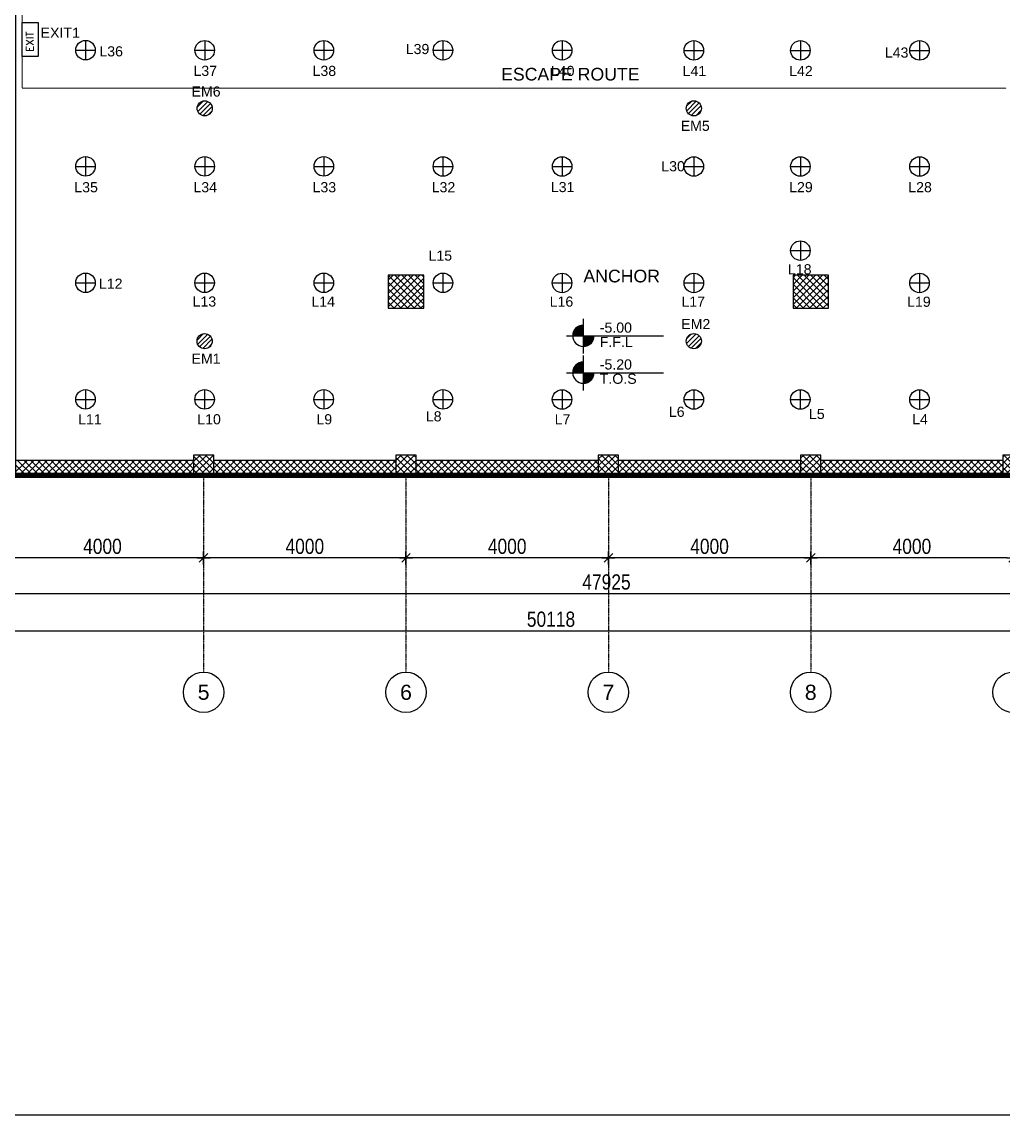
# Model space of a CAD drawing. Header units: inches. Extents: x 1217570 to 1674444, y 326920 to 480291.
# Drawn here: x 1452757 to 1472154, y 326920 to 348516 of the extents above; entities that cross this region are included whole.
import ezdxf
from ezdxf.enums import TextEntityAlignment as Align

# ---------------------------------------------------------------- set-up
doc = ezdxf.new("R2010")
doc.units = ezdxf.units.IN
doc.header["$MEASUREMENT"] = 0
for name, pattern in [('CENTER', [50.8, 31.75, -6.35, 6.35, -6.35]), ('DASHED2', [9.525, 6.35, -3.175]), ('DOT2', [3.175, 0, -3.175]), ('HIDDEN', [9.525, 6.35, -3.175])]:
    doc.linetypes.add(name, pattern=pattern)
for name, color, linetype, lineweight in [('A-HATCH CONCRETE', 254, 'Continuous', 5), ('A-LEASING LINE', 7, 'DASHED2', 9), ('escape route', 8, 'HIDDEN', 15)]:
    doc.layers.add(name, color=color, linetype=linetype, lineweight=lineweight)
for name, color, linetype in [('Axis', 9, 'CENTER'), ('dim-axis', 254, 'Continuous'), ('EM-LIT', 2, 'Continuous'), ('EXIT', 6, 'Continuous'), ('FFNEW', 252, 'Continuous'), ('LIGHT', 151, 'Continuous'), ('LIGHT TEXT', 2, 'Continuous'), ('S-COL', 210, 'Continuous'), ('S-WALL', 1, 'Continuous'), ('TEXT', 181, 'Continuous'), ('wall pod', 7, 'Continuous')]:
    doc.layers.add(name, color=color, linetype=linetype)
doc.styles.add('ARIAL', font='ARIALN.TTF')
doc.styles.add('romance', font='romanc.shx')
doc.styles.add('style1', font='arial.ttf')
doc.dimstyles.new('DIM-100', dxfattribs={"dimscale": 150, "dimtxt": 2, "dimasz": 1, "dimexe": 0.75, "dimexo": 1, "dimgap": 0.5, "dimtad": 1, "dimdec": 0, "dimzin": 11, "dimdsep": 46, "dimtxsty": 'ARIAL', "dimblk": 'R', "dimcen": 2.5, "dimdle": 1, "dimclrd": 256, "dimclre": 256, "dimclrt": 256, "dimazin": 0, "dimtfac": 1, "dimtdec": 0, "dimtix": 1, "dimtmove": 2, "dimatfit": 3, "dimldrblk": 'R', "dimtolj": 1, "dimtzin": 3, "dimlwd": -1, "dimlwe": 13, "dimarcsym": 0})
pattern_1 = [(45, (1341716.94, 266100.535), (-66.29126, 66.29126), []), (135, (1341716.94, 266100.535), (-66.29126, -66.29126), [])]
pattern_2 = [(45, (1341716.31, 266100.535), (-66.29126, 66.29126), []), (135, (1341716.31, 266100.535), (-66.29126, -66.29126), [])]

# ---------------------------------------------------------------- blocks, each defined once
blk = doc.blocks.new('R')
for p, q in [((-1.05, 0), (1.05, 0)), ((0, -1.05), (0, 1.05))]:
    blk.add_line(p, q)
at = {"color": 4, "lineweight": 13}
blk.add_line((-0.71, -0.71), (0.71, 0.71), dxfattribs=at)
blk = doc.blocks.new('*D164')
at = {"layer": 'Defpoints', "color": 0, "transparency": 16777216}
for p in [(1420094, 560045), (1468019, 560121), (1468019, 560045)]:
    blk.add_point(p, dxfattribs=at)
at = {"layer": 'dim-axis', "color": 251, "linetype": 'DOT2', "lineweight": 13, "transparency": 16777216}
for p, q in [((1420094, 560195), (1420094, 560233)), ((1468019, 560195), (1468019, 560233))]:
    blk.add_line(p, q, dxfattribs=at)
at = {"layer": 'dim-axis', "color": 251, "transparency": 16777216}
blk.add_line((1420214, 560121), (1467899, 560121), dxfattribs=at)
at = {"layer": 'dim-axis', "color": 251, "transparency": 16777216, "xscale": 120, "yscale": 120, "zscale": 120, "rotation": 180}
blk.add_blockref('R', (1420094, 560121), dxfattribs=at)
at = {"layer": 'dim-axis', "color": 251, "transparency": 16777216, "xscale": 120, "yscale": 120, "zscale": 120}
blk.add_blockref('R', (1468019, 560121), dxfattribs=at)
at = {"layer": 'dim-axis', "color": 251, "transparency": 16777216, "insert": (1444057, 560349), "char_height": 300, "attachment_point": 5, "style": 'ARIAL'}
blk.add_mtext('\\A1;47925', dxfattribs=at)
blk = doc.blocks.new('*D165')
at = {"layer": 'Defpoints', "color": 0, "transparency": 16777216}
for p in [(1468019, 559385), (1417901, 559309), (1468019, 559309)]:
    blk.add_point(p, dxfattribs=at)
at = {"layer": 'dim-axis', "color": 251, "linetype": 'DOT2', "lineweight": 13, "transparency": 16777216}
for p, q in [((1417901, 559459), (1417901, 559497)), ((1468019, 559459), (1468019, 559497))]:
    blk.add_line(p, q, dxfattribs=at)
at = {"layer": 'dim-axis', "color": 251, "transparency": 16777216}
blk.add_line((1418021, 559385), (1467899, 559385), dxfattribs=at)
at = {"layer": 'dim-axis', "color": 251, "transparency": 16777216, "xscale": 120, "yscale": 120, "zscale": 120, "rotation": 180}
blk.add_blockref('R', (1417901, 559385), dxfattribs=at)
at = {"layer": 'dim-axis', "color": 251, "transparency": 16777216, "xscale": 120, "yscale": 120, "zscale": 120}
blk.add_blockref('R', (1468019, 559385), dxfattribs=at)
at = {"layer": 'dim-axis', "color": 251, "transparency": 16777216, "insert": (1442960, 559613), "char_height": 300, "attachment_point": 5, "style": 'ARIAL'}
blk.add_mtext('\\A1;50118', dxfattribs=at)
blk = doc.blocks.new('*D166')
at = {"layer": 'Defpoints', "color": 0, "transparency": 16777216}
for p in [(1448094, 561773), (1452094, 561773), (1448094, 560825)]:
    blk.add_point(p, dxfattribs=at)
at = {"layer": 'dim-axis', "color": 251, "linetype": 'DOT2', "lineweight": 13, "transparency": 16777216}
for p, q in [((1448094, 561623), (1448094, 560712)), ((1452094, 561623), (1452094, 560712))]:
    blk.add_line(p, q, dxfattribs=at)
at = {"layer": 'dim-axis', "color": 251, "transparency": 16777216}
blk.add_line((1451974, 560825), (1448214, 560825), dxfattribs=at)
at = {"layer": 'dim-axis', "color": 251, "transparency": 16777216, "xscale": 120, "yscale": 120, "zscale": 120, "rotation": 180}
blk.add_blockref('R', (1448094, 560825), dxfattribs=at)
at = {"layer": 'dim-axis', "color": 251, "transparency": 16777216, "xscale": 120, "yscale": 120, "zscale": 120}
blk.add_blockref('R', (1452094, 560825), dxfattribs=at)
at = {"layer": 'dim-axis', "color": 251, "transparency": 16777216, "insert": (1450094, 561053), "char_height": 300, "attachment_point": 5, "style": 'ARIAL'}
blk.add_mtext('\\A1;4000', dxfattribs=at)
blk = doc.blocks.new('*D167')
at = {"layer": 'Defpoints', "color": 0, "transparency": 16777216}
for p in [(1444094, 561773), (1448094, 561773), (1444094, 560825)]:
    blk.add_point(p, dxfattribs=at)
at = {"layer": 'dim-axis', "color": 251, "linetype": 'DOT2', "lineweight": 13, "transparency": 16777216}
for p, q in [((1444094, 561623), (1444094, 560712)), ((1448094, 561623), (1448094, 560712))]:
    blk.add_line(p, q, dxfattribs=at)
at = {"layer": 'dim-axis', "color": 251, "transparency": 16777216}
blk.add_line((1447974, 560825), (1444214, 560825), dxfattribs=at)
at = {"layer": 'dim-axis', "color": 251, "transparency": 16777216, "xscale": 120, "yscale": 120, "zscale": 120, "rotation": 180}
blk.add_blockref('R', (1444094, 560825), dxfattribs=at)
at = {"layer": 'dim-axis', "color": 251, "transparency": 16777216, "xscale": 120, "yscale": 120, "zscale": 120}
blk.add_blockref('R', (1448094, 560825), dxfattribs=at)
at = {"layer": 'dim-axis', "color": 251, "transparency": 16777216, "insert": (1446094, 561053), "char_height": 300, "attachment_point": 5, "style": 'ARIAL'}
blk.add_mtext('\\A1;4000', dxfattribs=at)
blk = doc.blocks.new('*D168')
at = {"layer": 'Defpoints', "color": 0, "transparency": 16777216}
for p in [(1440094, 561773), (1444094, 561773), (1440094, 560825)]:
    blk.add_point(p, dxfattribs=at)
at = {"layer": 'dim-axis', "color": 251, "linetype": 'DOT2', "lineweight": 13, "transparency": 16777216}
for p, q in [((1440094, 561623), (1440094, 560712)), ((1444094, 561623), (1444094, 560712))]:
    blk.add_line(p, q, dxfattribs=at)
at = {"layer": 'dim-axis', "color": 251, "transparency": 16777216}
blk.add_line((1443974, 560825), (1440214, 560825), dxfattribs=at)
at = {"layer": 'dim-axis', "color": 251, "transparency": 16777216, "xscale": 120, "yscale": 120, "zscale": 120, "rotation": 180}
blk.add_blockref('R', (1440094, 560825), dxfattribs=at)
at = {"layer": 'dim-axis', "color": 251, "transparency": 16777216, "xscale": 120, "yscale": 120, "zscale": 120}
blk.add_blockref('R', (1444094, 560825), dxfattribs=at)
at = {"layer": 'dim-axis', "color": 251, "transparency": 16777216, "insert": (1442094, 561053), "char_height": 300, "attachment_point": 5, "style": 'ARIAL'}
blk.add_mtext('\\A1;4000', dxfattribs=at)
blk = doc.blocks.new('*D169')
at = {"layer": 'Defpoints', "color": 0, "transparency": 16777216}
for p in [(1436094, 561773), (1440094, 561773), (1436094, 560825)]:
    blk.add_point(p, dxfattribs=at)
at = {"layer": 'dim-axis', "color": 251, "linetype": 'DOT2', "lineweight": 13, "transparency": 16777216}
for p, q in [((1436094, 561623), (1436094, 560712)), ((1440094, 561623), (1440094, 560712))]:
    blk.add_line(p, q, dxfattribs=at)
at = {"layer": 'dim-axis', "color": 251, "transparency": 16777216}
blk.add_line((1439974, 560825), (1436214, 560825), dxfattribs=at)
at = {"layer": 'dim-axis', "color": 251, "transparency": 16777216, "xscale": 120, "yscale": 120, "zscale": 120, "rotation": 180}
blk.add_blockref('R', (1436094, 560825), dxfattribs=at)
at = {"layer": 'dim-axis', "color": 251, "transparency": 16777216, "xscale": 120, "yscale": 120, "zscale": 120}
blk.add_blockref('R', (1440094, 560825), dxfattribs=at)
at = {"layer": 'dim-axis', "color": 251, "transparency": 16777216, "insert": (1438094, 561053), "char_height": 300, "attachment_point": 5, "style": 'ARIAL'}
blk.add_mtext('\\A1;4000', dxfattribs=at)
blk = doc.blocks.new('*D170')
at = {"layer": 'Defpoints', "color": 0, "transparency": 16777216}
for p in [(1432094, 561773), (1436094, 561773), (1432094, 560825)]:
    blk.add_point(p, dxfattribs=at)
at = {"layer": 'dim-axis', "color": 251, "linetype": 'DOT2', "lineweight": 13, "transparency": 16777216}
for p, q in [((1432094, 561623), (1432094, 560712)), ((1436094, 561623), (1436094, 560712))]:
    blk.add_line(p, q, dxfattribs=at)
at = {"layer": 'dim-axis', "color": 251, "transparency": 16777216}
blk.add_line((1435974, 560825), (1432214, 560825), dxfattribs=at)
at = {"layer": 'dim-axis', "color": 251, "transparency": 16777216, "xscale": 120, "yscale": 120, "zscale": 120, "rotation": 180}
blk.add_blockref('R', (1432094, 560825), dxfattribs=at)
at = {"layer": 'dim-axis', "color": 251, "transparency": 16777216, "xscale": 120, "yscale": 120, "zscale": 120}
blk.add_blockref('R', (1436094, 560825), dxfattribs=at)
at = {"layer": 'dim-axis', "color": 251, "transparency": 16777216, "insert": (1434094, 561053), "char_height": 300, "attachment_point": 5, "style": 'ARIAL'}
blk.add_mtext('\\A1;4000', dxfattribs=at)
blk = doc.blocks.new('SDGTFHHD')
at = {"color": 254, "linetype": 'Continuous', "ltscale": 100}
blk.add_lwpolyline([(1385707, 721237), (1385707, 726940), (1385507, 726937), (1383958, 726937), (1383958, 732937), (1380097, 732937), (1380097, 739738), (1381100, 739591), (1381134, 739788), (1381678, 743600), (1382721, 750905), (1382763, 751202), (1347098, 756262), (1346331, 744553), (1368108, 741445), (1368106, 734887), (1367208, 734887), (1367208, 734687), (1367208, 731437), (1359158, 731437), (1359158, 731237), (1359158, 721237), (1385707, 721237)], dxfattribs=at)
at = {"layer": 'S-WALL', "color": 254}
blk.add_lwpolyline([(1347098, 756262), (1347098, 756262), (1344803, 721237), (1394933, 721237), (1396724, 749180), (1382759, 751173)], dxfattribs=at)
blk = doc.blocks.new('SEDRGFE')
at = {"layer": 'A-HATCH CONCRETE'}
h = blk.add_hatch(dxfattribs=at)
h.set_pattern_fill('ANSI37', color=250, scale=750)
h.set_pattern_definition(pattern_1)
h.paths.add_polyline_path([(1370760, 678538), (1370760, 677888), (1371460, 677888), (1371460, 678538)])
h = blk.add_hatch(dxfattribs=at)
h.set_pattern_fill('ANSI37', color=250, scale=750)
h.set_pattern_definition(pattern_1)
h.paths.add_polyline_path([(1378760, 678538), (1378760, 677888), (1379460, 677888), (1379460, 678538)])
h = blk.add_hatch(dxfattribs=at)
h.set_pattern_fill('ANSI37', color=250, scale=750)
h.set_pattern_definition(pattern_1)
h.paths.add_polyline_path([(1366910, 674588), (1367310, 674588), (1367310, 674988), (1366910, 674988)])
h = blk.add_hatch(dxfattribs=at)
h.set_pattern_fill('ANSI37', color=250, scale=750)
h.set_pattern_definition(pattern_2)
h.paths.add_polyline_path([(1370910, 674588), (1371310, 674588), (1371310, 674988), (1370910, 674988)])
h = blk.add_hatch(dxfattribs=at)
h.set_pattern_fill('ANSI37', color=250, scale=750)
h.set_pattern_definition(pattern_2)
h.paths.add_polyline_path([(1374910, 674588), (1375310, 674588), (1375310, 674988), (1374910, 674988)])
h = blk.add_hatch(dxfattribs=at)
h.set_pattern_fill('ANSI37', color=250, scale=750)
h.set_pattern_definition(pattern_1)
h.paths.add_polyline_path([(1378910, 674588), (1379310, 674588), (1379310, 674988), (1378910, 674988)])
h = blk.add_hatch(dxfattribs=at)
h.set_pattern_fill('ANSI37', color=250, scale=750)
h.set_pattern_definition([(45, (1341716.31, 266100.535), (-66.29126, 66.29126), []), (135, (1341716.31, 266100.535), (-66.29126, -66.29126), [])])
h.paths.add_polyline_path([(1382910, 674588), (1383310, 674588), (1383310, 674988), (1382910, 674988)])
at = {"layer": 'TEXT', "ltscale": 0.5}
h = blk.add_hatch(dxfattribs=at)
h.set_pattern_fill('ANSI31', color=250, scale=0.8)
h.set_pattern_definition([(45, (292623.18823, 87768.8709), (-0.070710678119, 0.070710678119), [])])
h.paths.add_polyline_path([(1374615, 677552, 0.414214), (1374405, 677342), (1374615, 677342)])
h.paths.add_polyline_path([(1374825, 677342), (1374615, 677342), (1374615, 677133, 0.414214)])
h = blk.add_hatch(dxfattribs=at)
h.set_pattern_fill('ANSI31', color=250, scale=0.8)
h.set_pattern_definition([(45, (292623.18823, 87040.4709), (-0.070710678119, 0.070710678119), [])])
h.paths.add_polyline_path([(1374615, 676824, 0.414214), (1374405, 676614), (1374615, 676614)])
h.paths.add_polyline_path([(1374825, 676614), (1374615, 676614), (1374615, 676404, 0.414214)])
at = {"color": 250, "linetype": 'Continuous', "ltscale": 100}
blk.add_lwpolyline([(1389810, 674588), (1389810, 680290), (1389610, 680288), (1388060, 680288), (1388060, 686288), (1384200, 686288), (1384200, 693089), (1385203, 692942), (1385236, 693139), (1385780, 696950), (1386823, 704256), (1386865, 704553), (1351200, 709613), (1350434, 697904), (1372211, 694796), (1372209, 688237), (1371310, 688237), (1371310, 688038), (1371310, 684788), (1363260, 684788), (1363260, 684588), (1363260, 674588), (1389810, 674588)], dxfattribs=at)
at = {"layer": 'A-HATCH CONCRETE', "color": 250, "linetype": 'Continuous'}
for p, q in [((1363593, 674588), (1363310, 674871)), ((1363328, 674588), (1363628, 674888)), ((1363725, 674588), (1363425, 674888)), ((1363461, 674588), (1363761, 674888)), ((1363858, 674588), (1363558, 674888)), ((1363593, 674588), (1363893, 674888)), ((1363991, 674588), (1363691, 674888)), ((1363726, 674588), (1364026, 674888)), ((1364123, 674588), (1363823, 674888)), ((1363858, 674588), (1364158, 674888)), ((1364256, 674588), (1363956, 674888)), ((1363991, 674588), (1364291, 674888)), ((1364388, 674588), (1364088, 674888)), ((1364124, 674588), (1364424, 674888)), ((1364521, 674588), (1364221, 674888)), ((1364256, 674588), (1364556, 674888)), ((1364653, 674588), (1364353, 674888)), ((1364389, 674588), (1364689, 674888)), ((1364786, 674588), (1364486, 674888)), ((1364521, 674588), (1364821, 674888)), ((1364919, 674588), (1364619, 674888)), ((1364654, 674588), (1364954, 674888)), ((1365051, 674588), (1364751, 674888)), ((1364787, 674588), (1365087, 674888)), ((1365184, 674588), (1364884, 674888)), ((1364919, 674588), (1365219, 674888)), ((1365316, 674588), (1365016, 674888)), ((1365052, 674588), (1365352, 674888)), ((1365449, 674588), (1365149, 674888)), ((1365184, 674588), (1365484, 674888)), ((1365582, 674588), (1365282, 674888)), ((1365317, 674588), (1365617, 674888)), ((1365714, 674588), (1365414, 674888)), ((1365449, 674588), (1365749, 674888)), ((1365847, 674588), (1365547, 674888)), ((1365582, 674588), (1365882, 674888)), ((1365979, 674588), (1365679, 674888)), ((1365715, 674588), (1366015, 674888)), ((1366112, 674588), (1365812, 674888)), ((1365847, 674588), (1366147, 674888)), ((1366244, 674588), (1365944, 674888)), ((1365980, 674588), (1366280, 674888)), ((1366377, 674588), (1366077, 674888)), ((1366112, 674588), (1366412, 674888)), ((1366510, 674588), (1366210, 674888)), ((1366245, 674588), (1366545, 674888)), ((1366642, 674588), (1366342, 674888)), ((1366378, 674588), (1366678, 674888)), ((1366775, 674588), (1366475, 674888)), ((1366510, 674588), (1366810, 674888)), ((1366907, 674588), (1366607, 674888)), ((1366643, 674588), (1366910, 674855)), ((1366910, 674717), (1366740, 674888)), ((1366775, 674588), (1366910, 674723)), ((1366910, 674850), (1366873, 674888)), ((1367310, 674858), (1367340, 674888)), ((1367310, 674725), (1367473, 674888)), ((1367310, 674592), (1367606, 674888)), ((1367570, 674588), (1367310, 674847)), ((1367438, 674588), (1367310, 674715)), ((1367703, 674588), (1367403, 674888)), ((1367438, 674588), (1367738, 674888)), ((1367835, 674588), (1367535, 674888)), ((1367571, 674588), (1367871, 674888)), ((1367968, 674588), (1367668, 674888)), ((1367703, 674588), (1368003, 674888)), ((1368101, 674588), (1367801, 674888)), ((1367836, 674588), (1368136, 674888)), ((1368233, 674588), (1367933, 674888)), ((1367969, 674588), (1368269, 674888)), ((1368366, 674588), (1368066, 674888)), ((1368101, 674588), (1368401, 674888)), ((1368498, 674588), (1368198, 674888)), ((1368234, 674588), (1368534, 674888)), ((1368631, 674588), (1368331, 674888)), ((1368366, 674588), (1368666, 674888)), ((1368764, 674588), (1368464, 674888)), ((1368499, 674588), (1368799, 674888)), ((1368896, 674588), (1368596, 674888)), ((1368631, 674588), (1368931, 674888)), ((1369029, 674588), (1368729, 674888)), ((1368764, 674588), (1369064, 674888)), ((1369161, 674588), (1368861, 674888)), ((1368897, 674588), (1369197, 674888)), ((1369294, 674588), (1368994, 674888)), ((1369029, 674588), (1369329, 674888)), ((1369426, 674588), (1369126, 674888)), ((1369162, 674588), (1369462, 674888)), ((1369559, 674588), (1369259, 674888)), ((1369294, 674588), (1369594, 674888)), ((1369692, 674588), (1369392, 674888)), ((1369427, 674588), (1369727, 674888)), ((1369824, 674588), (1369524, 674888)), ((1369560, 674588), (1369860, 674888)), ((1369957, 674588), (1369657, 674888)), ((1369692, 674588), (1369992, 674888)), ((1370089, 674588), (1369789, 674888)), ((1369825, 674588), (1370125, 674888)), ((1370222, 674588), (1369922, 674888)), ((1369957, 674588), (1370257, 674888)), ((1370354, 674588), (1370054, 674888)), ((1370090, 674588), (1370390, 674888)), ((1370487, 674588), (1370187, 674888)), ((1370222, 674588), (1370522, 674888)), ((1370620, 674588), (1370320, 674888)), ((1370355, 674588), (1370655, 674888)), ((1370752, 674588), (1370452, 674888)), ((1370488, 674588), (1370788, 674888)), ((1370885, 674588), (1370585, 674888)), ((1370620, 674588), (1370910, 674878)), ((1370910, 674695), (1370717, 674888)), ((1370753, 674588), (1370910, 674745)), ((1370910, 674827), (1370850, 674888)), ((1371310, 674880), (1371318, 674888)), ((1371310, 674747), (1371451, 674888)), ((1371310, 674615), (1371583, 674888)), ((1371548, 674588), (1371310, 674825)), ((1371415, 674588), (1371310, 674692)), ((1371680, 674588), (1371380, 674888)), ((1371416, 674588), (1371716, 674888)), ((1371813, 674588), (1371513, 674888)), ((1371548, 674588), (1371848, 674888)), ((1371945, 674588), (1371645, 674888)), ((1371681, 674588), (1371981, 674888)), ((1372078, 674588), (1371778, 674888)), ((1371813, 674588), (1372113, 674888)), ((1372211, 674588), (1371911, 674888)), ((1371946, 674588), (1372246, 674888)), ((1372343, 674588), (1372043, 674888)), ((1372079, 674588), (1372379, 674888)), ((1372476, 674588), (1372176, 674888)), ((1372211, 674588), (1372511, 674888)), ((1372608, 674588), (1372308, 674888)), ((1372344, 674588), (1372644, 674888)), ((1372741, 674588), (1372441, 674888)), ((1372476, 674588), (1372776, 674888)), ((1372874, 674588), (1372574, 674888)), ((1372609, 674588), (1372909, 674888)), ((1373006, 674588), (1372706, 674888)), ((1372742, 674588), (1373042, 674888)), ((1373139, 674588), (1372839, 674888)), ((1372874, 674588), (1373174, 674888)), ((1373271, 674588), (1372971, 674888)), ((1373007, 674588), (1373307, 674888)), ((1373404, 674588), (1373104, 674888)), ((1373139, 674588), (1373439, 674888)), ((1373536, 674588), (1373236, 674888)), ((1373272, 674588), (1373572, 674888)), ((1373669, 674588), (1373369, 674888)), ((1373404, 674588), (1373704, 674888)), ((1373802, 674588), (1373502, 674888)), ((1373537, 674588), (1373837, 674888)), ((1373934, 674588), (1373634, 674888)), ((1373670, 674588), (1373970, 674888)), ((1374067, 674588), (1373767, 674888)), ((1373802, 674588), (1374102, 674888)), ((1374199, 674588), (1373899, 674888)), ((1373935, 674588), (1374235, 674888)), ((1374332, 674588), (1374032, 674888)), ((1374067, 674588), (1374367, 674888)), ((1374465, 674588), (1374165, 674888)), ((1374200, 674588), (1374500, 674888)), ((1374597, 674588), (1374297, 674888)), ((1374333, 674588), (1374633, 674888)), ((1374730, 674588), (1374430, 674888)), ((1374465, 674588), (1374765, 674888)), ((1374862, 674588), (1374562, 674888)), ((1374598, 674588), (1374898, 674888)), ((1374910, 674672), (1374695, 674888)), ((1374730, 674588), (1374910, 674768)), ((1374910, 674805), (1374827, 674888)), ((1375310, 674770), (1375428, 674888)), ((1375310, 674637), (1375561, 674888)), ((1375525, 674588), (1375310, 674802)), ((1375658, 674588), (1375358, 674888)), ((1375393, 674588), (1375693, 674888)), ((1375790, 674588), (1375490, 674888)), ((1375526, 674588), (1375826, 674888)), ((1375923, 674588), (1375623, 674888)), ((1375658, 674588), (1375958, 674888)), ((1376056, 674588), (1375756, 674888)), ((1375791, 674588), (1376091, 674888)), ((1376188, 674588), (1375888, 674888)), ((1375924, 674588), (1376224, 674888)), ((1376321, 674588), (1376021, 674888)), ((1376056, 674588), (1376356, 674888)), ((1376453, 674588), (1376153, 674888)), ((1376189, 674588), (1376489, 674888)), ((1376586, 674588), (1376286, 674888)), ((1376321, 674588), (1376621, 674888)), ((1376718, 674588), (1376418, 674888)), ((1376454, 674588), (1376754, 674888)), ((1376851, 674588), (1376551, 674888)), ((1376586, 674588), (1376886, 674888)), ((1376984, 674588), (1376684, 674888)), ((1376719, 674588), (1377019, 674888)), ((1377116, 674588), (1376816, 674888)), ((1376852, 674588), (1377152, 674888)), ((1377249, 674588), (1376949, 674888)), ((1376984, 674588), (1377284, 674888)), ((1377381, 674588), (1377081, 674888)), ((1377117, 674588), (1377417, 674888)), ((1377514, 674588), (1377214, 674888)), ((1377249, 674588), (1377549, 674888)), ((1377647, 674588), (1377347, 674888)), ((1377382, 674588), (1377682, 674888)), ((1377779, 674588), (1377479, 674888)), ((1377514, 674588), (1377814, 674888)), ((1377912, 674588), (1377612, 674888)), ((1377647, 674588), (1377947, 674888)), ((1378044, 674588), (1377744, 674888)), ((1377780, 674588), (1378080, 674888)), ((1378177, 674588), (1377877, 674888)), ((1377912, 674588), (1378212, 674888)), ((1378309, 674588), (1378009, 674888)), ((1378045, 674588), (1378345, 674888)), ((1378442, 674588), (1378142, 674888)), ((1378177, 674588), (1378477, 674888)), ((1378575, 674588), (1378275, 674888)), ((1378310, 674588), (1378610, 674888)), ((1378707, 674588), (1378407, 674888)), ((1378443, 674588), (1378743, 674888)), ((1378840, 674588), (1378540, 674888)), ((1378575, 674588), (1378875, 674888)), ((1378910, 674649), (1378672, 674888)), ((1378708, 674588), (1378910, 674790)), ((1378910, 674782), (1378805, 674888)), ((1379310, 674793), (1379405, 674888)), ((1379310, 674660), (1379538, 674888)), ((1379503, 674588), (1379310, 674780)), ((1379635, 674588), (1379335, 674888)), ((1379371, 674588), (1379671, 674888)), ((1379768, 674588), (1379468, 674888)), ((1379503, 674588), (1379803, 674888)), ((1379900, 674588), (1379600, 674888)), ((1379636, 674588), (1379936, 674888)), ((1380033, 674588), (1379733, 674888)), ((1379768, 674588), (1380068, 674888)), ((1380166, 674588), (1379866, 674888)), ((1379901, 674588), (1380201, 674888)), ((1380298, 674588), (1379998, 674888)), ((1380034, 674588), (1380334, 674888)), ((1380431, 674588), (1380131, 674888)), ((1380166, 674588), (1380466, 674888)), ((1380563, 674588), (1380263, 674888)), ((1380299, 674588), (1380599, 674888)), ((1380696, 674588), (1380396, 674888)), ((1380431, 674588), (1380731, 674888)), ((1380829, 674588), (1380529, 674888)), ((1380564, 674588), (1380864, 674888)), ((1380961, 674588), (1380661, 674888)), ((1380696, 674588), (1380996, 674888)), ((1381094, 674588), (1380794, 674888)), ((1380829, 674588), (1381129, 674888)), ((1381226, 674588), (1380926, 674888)), ((1380962, 674588), (1381262, 674888)), ((1381359, 674588), (1381059, 674888)), ((1381094, 674588), (1381394, 674888)), ((1381491, 674588), (1381191, 674888)), ((1381227, 674588), (1381527, 674888)), ((1381624, 674588), (1381324, 674888)), ((1381359, 674588), (1381659, 674888)), ((1381757, 674588), (1381457, 674888)), ((1381492, 674588), (1381792, 674888)), ((1381889, 674588), (1381589, 674888)), ((1381625, 674588), (1381925, 674888)), ((1382022, 674588), (1381722, 674888)), ((1381757, 674588), (1382057, 674888)), ((1382154, 674588), (1381854, 674888)), ((1381890, 674588), (1382190, 674888)), ((1382287, 674588), (1381987, 674888)), ((1382022, 674588), (1382322, 674888)), ((1382420, 674588), (1382120, 674888)), ((1382155, 674588), (1382455, 674888)), ((1382552, 674588), (1382252, 674888)), ((1382287, 674588), (1382587, 674888)), ((1382685, 674588), (1382385, 674888)), ((1382420, 674588), (1382720, 674888)), ((1382817, 674588), (1382517, 674888)), ((1382553, 674588), (1382853, 674888)), ((1382910, 674627), (1382650, 674888)), ((1382685, 674588), (1382910, 674813)), ((1382910, 674760), (1382782, 674888)), ((1382818, 674588), (1382910, 674680)), ((1366908, 674588), (1366910, 674590)), ((1370885, 674588), (1370910, 674613)), ((1374863, 674588), (1374910, 674635)), ((1375393, 674588), (1375310, 674670)), ((1378840, 674588), (1378910, 674658)), ((1379370, 674588), (1379310, 674647))]:
    blk.add_line(p, q, dxfattribs=at)
at = {"layer": 'escape route', "color": 250, "ltscale": 0.5}
for q in [(1363525, 683734), (1382975, 682234)]:
    blk.add_line((1363525, 682234), q, dxfattribs=at)
at = {"layer": 'S-COL', "color": 250}
for points in [[(1370760, 678538), (1370760, 677888), (1371460, 677888), (1371460, 678538)], [(1378760, 678538), (1378760, 677888), (1379460, 677888), (1379460, 678538)], [(1366910, 674588), (1367310, 674588), (1367310, 674988), (1366910, 674988)], [(1370910, 674588), (1371310, 674588), (1371310, 674988), (1370910, 674988)], [(1374910, 674588), (1375310, 674588), (1375310, 674988), (1374910, 674988)], [(1378910, 674588), (1379310, 674588), (1379310, 674988), (1378910, 674988)], [(1382910, 674588), (1383310, 674588), (1383310, 674988), (1382910, 674988)]]:
    blk.add_lwpolyline(points, close=True, dxfattribs=at)
at = {"layer": 'S-WALL', "color": 250}
for points in [[(1363310, 674888), (1366910, 674888)], [(1367310, 674888), (1370910, 674888)], [(1371310, 674888), (1374910, 674888)], [(1375310, 674888), (1378910, 674888)], [(1379310, 674888), (1382910, 674888)], [(1363260, 674588), (1389810, 674588)]]:
    blk.add_lwpolyline(points, dxfattribs=at)
at = {"layer": 'TEXT', "color": 250, "ltscale": 0.5}
for p, q in [((1374615, 677680), (1374615, 676992)), ((1374281, 677342), (1376198, 677342)), ((1374615, 676951), (1374615, 676264)), ((1374281, 676614), (1376198, 676614))]:
    blk.add_line(p, q, dxfattribs=at)
for centre in [(1374615, 677342), (1374615, 676614)]:
    blk.add_arc(centre, 210, 90, 0, dxfattribs=at)
at = {"layer": 'TEXT', "color": 250, "ltscale": 0.5, "style": 'style1'}
for s, height, p in [('ESCAPE ROUTE', 250, (1372990, 682386)), ('ANCHOR ', 250, (1374617, 678398)), ('-5.00', 200, (1374940, 677405)), ('F.F.L', 200, (1374940, 677122)), ('-5.20', 200, (1374940, 676677)), ('T.O.S', 200, (1374940, 676394))]:
    blk.add_text(s, height=height, dxfattribs=at).set_placement(p)
blk = doc.blocks.new('EXIT')
at = {"layer": 'EXIT'}
blk.add_lwpolyline([(-0.337, 0.313), (0.337, 0.313), (0.337, 0), (-0.337, 0)], close=True, dxfattribs=at)
at = {"layer": 'EXIT', "style": 'romance'}
blk.add_text('EXIT', height=0.15, dxfattribs=at).set_placement((-0.246, 0.089))
blk = doc.blocks.new('LP')
at = {"layer": 'LIGHT'}
for p, q in [((0.193, 0), (-0.193, 0)), ((0, -0.193), (0, 0.193))]:
    blk.add_line(p, q, dxfattribs=at)
blk.add_circle((0, 0), 0.193, dxfattribs=at)
blk = doc.blocks.new('EM1')
at = {"layer": 'EM-LIT'}
h = blk.add_hatch(dxfattribs=at)
h.set_pattern_fill('ANSI31', color=2, scale=0.52, style=0)
h.set_pattern_definition([(45, (-1379.63503, -1014.732296), (-0.0459619408, 0.0459619408), [])])
h.paths.add_polyline_path([(0.14976, 0, 1), (-0.14976, 0, 1)])
at = {"layer": 'EM-LIT', "color": 2}
blk.add_circle((0, 0), 0.14976, dxfattribs=at)
blk = doc.blocks.new('SGSR')
at = {"layer": 'Axis', "color": 254, "ltscale": 0.5}
for p, q in [((1436093.8, 562458.6), (1436093.8, 558571.5)), ((1440093.8, 562458.6), (1440093.8, 558571.5)), ((1444093.8, 562458.6), (1444093.8, 558571.5)), ((1448093.8, 562458.6), (1448093.8, 558571.5))]:
    blk.add_line(p, q, dxfattribs=at)
at = {"layer": 'Axis', "color": 254, "linetype": 'Continuous'}
for centre in [(1436093.8, 558171.5), (1440093.8, 558171.5), (1444093.8, 558171.5), (1448093.8, 558171.5), (1452093.8, 558171.5)]:
    blk.add_circle(centre, 400, dxfattribs=at)
at = {"layer": 'S-WALL', "color": 254}
blk.add_lwpolyline([(1417889.2, 562458.6), (1468019.2, 562458.6), (1469810.8, 590401.2), (1420184.3, 597484.1)], close=True, dxfattribs=at)
at = {"layer": 'Axis', "color": 254, "linetype": 'Continuous', "style": 'style1'}
for s, p in [('5', (1436093.8, 558171.5)), ('6', (1440093.8, 558171.5)), ('7', (1444093.8, 558171.5)), ('8', (1448093.8, 558171.5))]:
    blk.add_text(s, height=300, dxfattribs=at).set_placement(p, align=Align.MIDDLE)
at = {"layer": 'dim-axis', "color": 254}
for base, p1, p2, picture, middle in [((1432093.8, 560824.5), (1436093.8, 561772.7), (1432093.8, 561772.7), '*D170', (1434093.8, 561052.7)), ((1436093.8, 560824.5), (1440093.8, 561772.7), (1436093.8, 561772.7), '*D169', (1438093.8, 561052.7)), ((1440093.8, 560824.5), (1444093.8, 561772.7), (1440093.8, 561772.7), '*D168', (1442093.8, 561052.7)), ((1444093.8, 560824.5), (1448093.8, 561772.7), (1444093.8, 561772.7), '*D167', (1446093.8, 561052.7)), ((1448093.8, 560824.5), (1452093.8, 561772.7), (1448093.8, 561772.7), '*D166', (1450093.8, 561052.7))]:
    dim = blk.add_linear_dim(base=base, p1=p1, p2=p2, dimstyle='DIM-100', override={"dimasz": 0.8, "dimclrd": 251, "dimclre": 251, "dimclrt": 251}, dxfattribs=at)
    dim.commit()
    dim.dimension.update_dxf_attribs({"geometry": picture, "text_midpoint": middle})
for p1, p2, picture, middle in [((1420093.8, 560045.2), (1468019.2, 560045.2), '*D164', (1444056.5, 560349.2)), ((1417901.1, 559308.9), (1468019.2, 559308.9), '*D165', (1442960.1, 559612.8))]:
    dim = blk.add_aligned_dim(p1=p1, p2=p2, distance=75.8, dimstyle='DIM-100', override={"dimasz": 0.8, "dimclrd": 251, "dimclre": 251, "dimclrt": 251}, dxfattribs=at)
    dim.commit()
    dim.dimension.update_dxf_attribs({"geometry": picture, "text_midpoint": middle})

msp = doc.modelspace()

# ---------------------------------------------------------------- linework, layer by layer
at = {"layer": 'A-LEASING LINE', "color": 6, "const_width": 100}
msp.add_lwpolyline([(1440440, 374585), (1439673, 362876), (1461550, 359754), (1461550, 353209), (1460649, 353210), (1460649, 349659), (1452599, 349659), (1452599, 339559), (1478949, 339559), (1478949, 345159), (1477199, 345159), (1477199, 351184), (1473339, 351184), (1473339, 358173), (1474362, 358026), (1475513, 366167), (1475521, 366166), (1476008, 369531), (1440440, 374585)], dxfattribs=at)
at = {"layer": 'wall pod', "ltscale": 100}
msp.add_lwpolyline([(1217570, 480291), (1674444, 480291), (1674444, 326920), (1217570, 326920)], close=True, dxfattribs=at)

# ---------------------------------------------------------------- block references
at = {"layer": 'EM-LIT', "xscale": 1000, "yscale": 1000, "zscale": 1000, "rotation": 180}
for p in [(1456371, 346808), (1466040, 346808), (1456370, 342210), (1466039, 342210)]:
    msp.add_blockref('EM1', p, dxfattribs=at)
at = {"layer": 'EXIT', "xscale": 1000.000000000001, "yscale": 1000.000000000001, "zscale": 1000.000000000001, "rotation": 90.02000444771868}
msp.add_blockref('EXIT', (1453078, 348168), dxfattribs=at)
at = {"layer": 'FFNEW', "color": 6, "linetype": 'Continuous'}
for name, p in [('SGSR', (20256, -222899)), ('SDGTFHHD', (93342, -381677)), ('SEDRGFE', (89240, -335028))]:
    msp.add_blockref(name, p, dxfattribs=at)
at = {"layer": 'LIGHT', "xscale": 1000, "yscale": 1000, "zscale": 1000, "rotation": 180}
for p in [(1454016, 347956), (1456371, 347955), (1458725, 347955), (1461080, 347954), (1463436, 347954), (1466040, 347953), (1468145, 347952), (1470501, 347952), (1454016, 345662), (1456371, 345661), (1458725, 345661), (1461080, 345660), (1463436, 345659), (1466040, 345659), (1468145, 345658), (1470501, 345658), (1468145, 343998), (1454016, 343362), (1456370, 343361), (1458725, 343361), (1461080, 343360), (1463435, 343359), (1466040, 343359), (1470500, 343358), (1454015, 341059), (1456370, 341059), (1458724, 341058), (1461079, 341058), (1463435, 341057), (1466039, 341057), (1468144, 341056), (1470500, 341055)]:
    msp.add_blockref('LP', p, dxfattribs=at)

# ---------------------------------------------------------------- texts
at = {"layer": 'LIGHT TEXT', "linetype": 'ByBlock', "ltscale": 10, "style": 'style1'}
for s, p in [('EXIT1', (1453128, 348201)), ('L36', (1454289, 347834)), ('L39', (1460345, 347880)), ('L43', (1469815, 347810)), ('L37', (1456149, 347449)), ('L38', (1458503, 347448)), ('L40', (1463214, 347447)), ('L41', (1465818, 347446)), ('L42', (1467923, 347446)), ('EM6', (1456111, 347041)), ('EM5', (1465780, 346363)), ('L30', (1465396, 345564)), ('L35', (1453794, 345150)), ('L34', (1456148, 345150)), ('L33', (1458503, 345150)), ('L32', (1460858, 345150)), ('L31', (1463213, 345153)), ('L29', (1467923, 345152)), ('L28', (1470278, 345151)), ('L15', (1460795, 343799)), ('L18', (1467900, 343529)), ('L12', (1454280, 343244)), ('L13', (1456132, 342892)), ('L14', (1458480, 342891)), ('L16', (1463190, 342890)), ('L17', (1465795, 342890)), ('L19', (1470255, 342888)), ('EM2', (1465791, 342446)), ('EM1', (1456110, 341765)), ('L8', (1460742, 340624)), ('L6', (1465546, 340714)), ('L5', (1468315, 340671)), ('L11', (1453870, 340566)), ('L10', (1456224, 340566)), ('L9', (1458579, 340566)), ('L7', (1463289, 340566)), ('L4', (1470354, 340567))]:
    msp.add_text(s, height=200, dxfattribs=at).set_placement(p)

doc.saveas('drawing.dxf')
